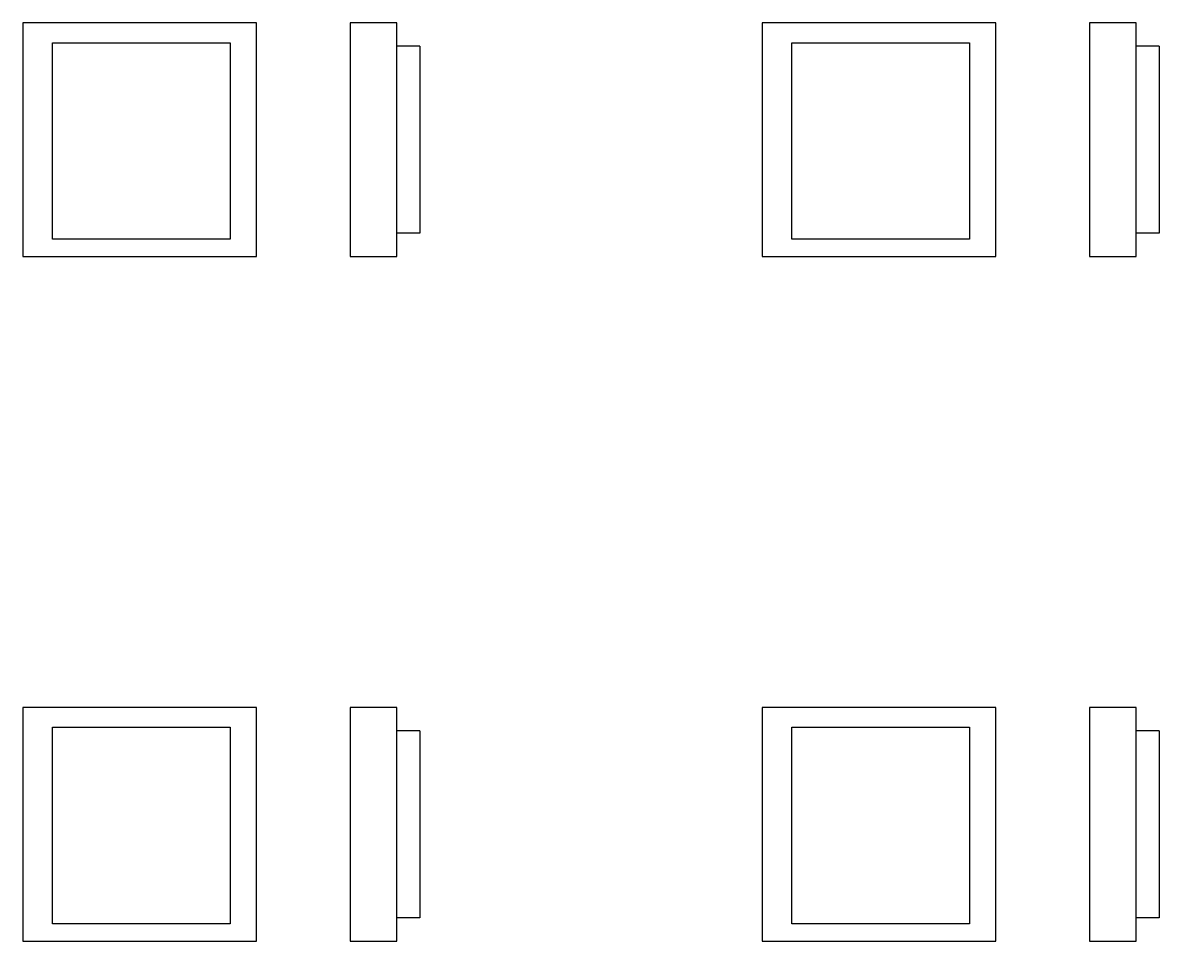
# Model space of a CAD drawing. Header units: inches. Extents: x 2438 to 2681, y 3098 to 3294.
import ezdxf

# ---------------------------------------------------------------- set-up
doc = ezdxf.new("R2010")
doc.units = ezdxf.units.IN
doc.header["$MEASUREMENT"] = 0

msp = doc.modelspace()

# ---------------------------------------------------------------- linework, layer by layer
for p, q in [((2438.12, 3294.28, 10), (2438.12, 3244.28, 10)), ((2488.12, 3294.28, 10), (2438.12, 3294.28, 10)), ((2488.12, 3244.28, 10), (2488.12, 3294.28, 10)), ((2508.12, 3294.28, 10), (2508.12, 3244.28, 10)), ((2518.12, 3294.28, 10), (2508.12, 3294.28, 10)), ((2518.12, 3244.28, 10), (2518.12, 3294.28, 10)), ((2596.25, 3294.28), (2596.25, 3244.28)), ((2646.25, 3294.28), (2596.25, 3294.28)), ((2646.25, 3244.28), (2646.25, 3294.28)), ((2666.25, 3294.28), (2666.25, 3244.28)), ((2676.25, 3294.28), (2666.25, 3294.28)), ((2676.25, 3244.28), (2676.25, 3294.28)), ((2444.46, 3290.02, 10), (2482.46, 3290.02, 10)), ((2444.46, 3248.02, 10), (2444.46, 3290.02, 10)), ((2482.46, 3290.02, 10), (2482.46, 3248.02, 10)), ((2523.04, 3289.28, 10), (2518.12, 3289.28, 10)), ((2523.04, 3289.28, 10), (2523.04, 3249.28, 10)), ((2602.59, 3290.02), (2640.59, 3290.02)), ((2602.59, 3248.02), (2602.59, 3290.02)), ((2640.59, 3290.02), (2640.59, 3248.02)), ((2681.17, 3289.28), (2676.25, 3289.28)), ((2681.17, 3289.28), (2681.17, 3249.28)), ((2482.46, 3248.02, 10), (2444.46, 3248.02, 10)), ((2523.04, 3249.28, 10), (2518.12, 3249.28, 10)), ((2640.59, 3248.02), (2602.59, 3248.02)), ((2681.17, 3249.28), (2676.25, 3249.28)), ((2438.12, 3244.28, 10), (2488.12, 3244.28, 10)), ((2508.12, 3244.28, 10), (2518.12, 3244.28, 10)), ((2596.25, 3244.28), (2646.25, 3244.28)), ((2666.25, 3244.28), (2676.25, 3244.28)), ((2438.12, 3147.93), (2438.12, 3097.93)), ((2488.12, 3147.93), (2438.12, 3147.93)), ((2488.12, 3097.93), (2488.12, 3147.93)), ((2508.12, 3147.93), (2508.12, 3097.93)), ((2518.12, 3147.93), (2508.12, 3147.93)), ((2518.12, 3097.93), (2518.12, 3147.93)), ((2596.25, 3147.93), (2596.25, 3097.93)), ((2646.25, 3147.93), (2596.25, 3147.93)), ((2646.25, 3097.93), (2646.25, 3147.93)), ((2666.25, 3147.93), (2666.25, 3097.93)), ((2676.25, 3147.93), (2666.25, 3147.93)), ((2676.25, 3097.93), (2676.25, 3147.93)), ((2444.46, 3143.67), (2482.46, 3143.67)), ((2444.46, 3101.67), (2444.46, 3143.67)), ((2482.46, 3143.67), (2482.46, 3101.67)), ((2523.04, 3142.93), (2518.12, 3142.93)), ((2523.04, 3142.93), (2523.04, 3102.93)), ((2602.59, 3143.67), (2640.59, 3143.67)), ((2602.59, 3101.67), (2602.59, 3143.67)), ((2640.59, 3143.67), (2640.59, 3101.67)), ((2681.17, 3142.93), (2676.25, 3142.93)), ((2681.17, 3142.93), (2681.17, 3102.93)), ((2482.46, 3101.67), (2444.46, 3101.67)), ((2523.04, 3102.93), (2518.12, 3102.93)), ((2640.59, 3101.67), (2602.59, 3101.67)), ((2681.17, 3102.93), (2676.25, 3102.93)), ((2438.12, 3097.93), (2488.12, 3097.93)), ((2508.12, 3097.93), (2518.12, 3097.93)), ((2596.25, 3097.93), (2646.25, 3097.93)), ((2666.25, 3097.93), (2676.25, 3097.93))]:
    msp.add_line(p, q)

doc.saveas('drawing.dxf')
